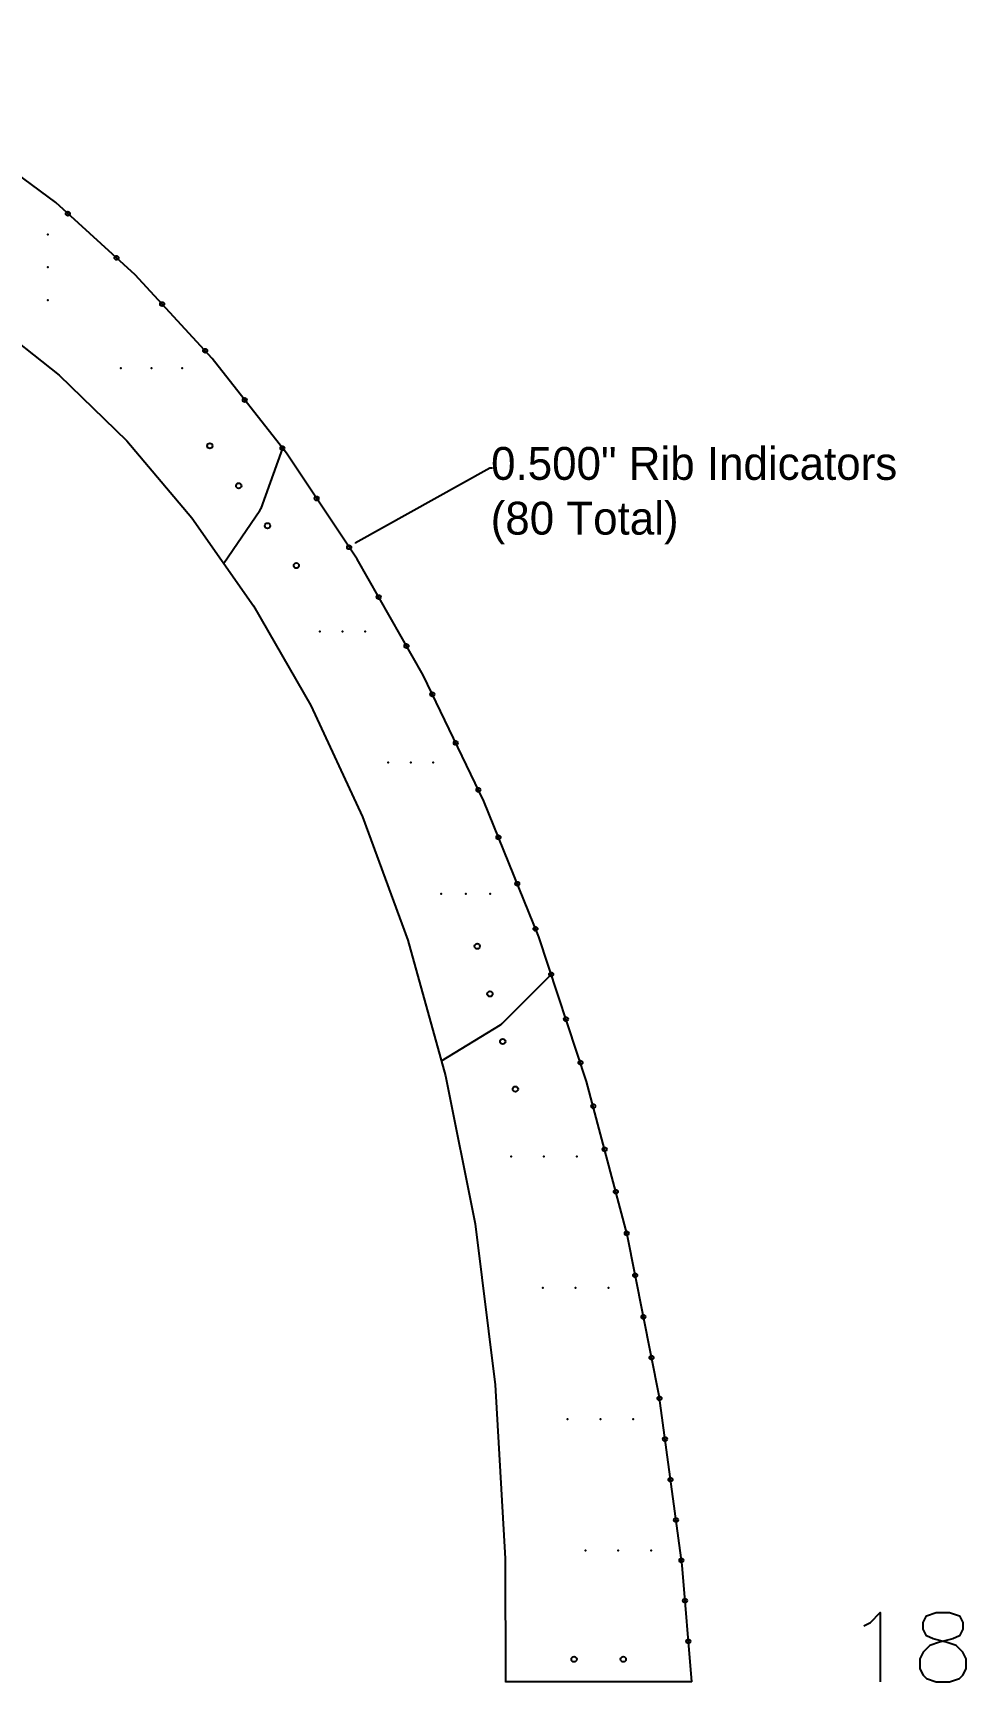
# Model space of a CAD drawing. Extents: x 2 to 380, y 1 to 306.
# Drawn here: x 231.3 to 345, y 104.4 to 305.3 of the extents above; entities that cross this region are included whole.
import ezdxf

# ---------------------------------------------------------------- set-up
doc = ezdxf.new("R2010")
doc.units = 0
doc.layers.get('0').update_dxf_attribs({"linetype": 'CONTINUOUS'})
for name, color, linetype in [('ANNOTATION', 7, 'CONTINUOUS'), ('DRILLING', 3, 'CONTINUOUS'), ('ENGRAVE', 4, 'CONTINUOUS'), ('RIB_INDICATION', 1, 'CONTINUOUS')]:
    doc.layers.add(name, color=color, linetype=linetype)

# ---------------------------------------------------------------- blocks, each defined once
blk = doc.blocks.new('*U183')
at = {"layer": 'ANNOTATION', "linetype": 'BYBLOCK'}
blk.add_line((286.93, 252.29), (287.29, 252.29), dxfattribs=at)
blk.add_lwpolyline([(270.56, 243.16), (286.93, 252.29)], dxfattribs=at)
at = {"layer": 'ANNOTATION'}
blk.add_solid([(270.58, 243.13), (270.4, 243.07), (270.55, 243.19)], dxfattribs=at)
for s, p in [('0.500" Rib Indicators', (287.1, 250.84)), ('(80 Total)', (287.05, 244.17))]:
    blk.add_text(s, height=4, dxfattribs=at).set_placement(p)
blk = doc.blocks.new('*U114')
at = {"layer": 'ENGRAVE'}
blk.add_point((0, 0), dxfattribs=at)
blk = doc.blocks.new('*U115')
at = {"layer": 'ENGRAVE', "color": 0, "linetype": 'BYBLOCK'}
for p in [(0, 0), (4, 0), (8, 0)]:
    blk.add_blockref('*U114', p, dxfattribs=at)
blk = doc.blocks.new('*U116')
at = {"layer": 'ENGRAVE'}
blk.add_point((0, 0), dxfattribs=at)
blk = doc.blocks.new('*U117')
at = {"layer": 'ENGRAVE', "color": 0, "linetype": 'BYBLOCK'}
for p in [(0, 0), (4, 0), (8, 0)]:
    blk.add_blockref('*U116', p, dxfattribs=at)
blk = doc.blocks.new('*U118')
at = {"layer": 'ENGRAVE'}
blk.add_point((0, 0), dxfattribs=at)
blk = doc.blocks.new('*U119')
at = {"layer": 'ENGRAVE', "color": 0, "linetype": 'BYBLOCK'}
for p in [(0, 0), (4, 0), (8, 0)]:
    blk.add_blockref('*U118', p, dxfattribs=at)
blk = doc.blocks.new('*U120')
at = {"layer": 'ENGRAVE'}
blk.add_point((0, 0), dxfattribs=at)
blk = doc.blocks.new('*U121')
at = {"layer": 'ENGRAVE', "color": 0, "linetype": 'BYBLOCK'}
for p in [(0, 0), (4, 0), (8, 0)]:
    blk.add_blockref('*U120', p, dxfattribs=at)
blk = doc.blocks.new('*U122')
at = {"layer": 'ENGRAVE'}
blk.add_point((0, 0), dxfattribs=at)
blk = doc.blocks.new('*U123')
at = {"layer": 'ENGRAVE', "color": 0, "linetype": 'BYBLOCK'}
for p in [(0, 0), (3, 0), (6, 0)]:
    blk.add_blockref('*U122', p, dxfattribs=at)
blk = doc.blocks.new('*U124')
at = {"layer": 'ENGRAVE'}
blk.add_point((0, 0), dxfattribs=at)
blk = doc.blocks.new('*U125')
at = {"layer": 'ENGRAVE', "color": 0, "linetype": 'BYBLOCK'}
for p in [(0, 0), (2.75, 0), (5.5, 0)]:
    blk.add_blockref('*U124', p, dxfattribs=at)
blk = doc.blocks.new('*U126')
at = {"layer": 'ENGRAVE'}
blk.add_point((0, 0), dxfattribs=at)
blk = doc.blocks.new('*U127')
at = {"layer": 'ENGRAVE', "color": 0, "linetype": 'BYBLOCK'}
for p in [(0, 0), (2.75, 0), (5.5, 0)]:
    blk.add_blockref('*U126', p, dxfattribs=at)
blk = doc.blocks.new('*U128')
at = {"layer": 'ENGRAVE'}
blk.add_point((0, 0), dxfattribs=at)
blk = doc.blocks.new('*U129')
at = {"layer": 'ENGRAVE', "color": 0, "linetype": 'BYBLOCK'}
for p in [(0, 0), (3.75, 0), (7.5, 0)]:
    blk.add_blockref('*U128', p, dxfattribs=at)
blk = doc.blocks.new('*U130')
at = {"layer": 'ENGRAVE'}
blk.add_point((0, 0), dxfattribs=at)
blk = doc.blocks.new('*U131')
at = {"layer": 'ENGRAVE', "color": 0, "linetype": 'BYBLOCK'}
for p in [(0, 0), (4, 0), (8, 0)]:
    blk.add_blockref('*U130', p, dxfattribs=at)

msp = doc.modelspace()

# ---------------------------------------------------------------- linework, layer by layer
for p, q in [((261.681, 254.699), (259.051, 247.352)), ((254.538, 240.679), (258.936, 247.125)), ((294.42, 190.594), (288.444, 184.619)), ((281.054, 180.057), (288.26, 184.473)), ((311.54, 104.423), (288.87, 104.423))]:
    msp.add_line(p, q)
for points in [[(311.54, 104.423), (310.364, 118.654), (307.57, 139.254), (303.665, 158.912), (298.742, 177.573), (292.897, 195.185), (286.223, 211.693), (278.814, 227.046), (270.766, 241.19), (262.173, 254.071), (253.128, 265.635), (243.726, 275.831), (234.063, 284.605), (224.231, 291.902), (214.325, 297.671), (204.44, 301.857), (194.671, 304.408), (185.112, 305.27)], [(185.112, 284.962), (192.724, 284.402), (200.739, 282.691), (209.042, 279.787), (217.511, 275.655), (226.027, 270.262), (234.469, 263.578), (242.719, 255.575), (250.658, 246.222), (258.168, 235.493), (265.132, 223.357), (271.431, 209.789), (276.947, 194.758), (281.562, 178.238), (285.157, 160.202), (287.611, 140.623), (288.809, 119.452), (288.87, 104.406)]]:
    msp.add_lwpolyline(points)
for points in [[(258.936, 247.125, 0), (258.937, 247.127, 0), (258.938, 247.128, 0), (258.939, 247.13, 0), (258.94, 247.132, 0), (258.941, 247.133, 0), (258.942, 247.135, 0), (258.944, 247.137, 0), (258.945, 247.138, 0), (258.946, 247.14, 0), (258.947, 247.142, 0), (258.948, 247.143, 0), (258.949, 247.145, 0), (258.95, 247.147, 0), (258.951, 247.148, 0), (258.952, 247.15, 0), (258.953, 247.152, 0), (258.954, 247.154, 0), (258.956, 247.155, 0), (258.957, 247.157, 0), (258.958, 247.159, 0), (258.959, 247.16, 0), (258.96, 247.162, 0), (258.961, 247.164, 0), (258.962, 247.165, 0), (258.963, 247.167, 0), (258.964, 247.169, 0), (258.965, 247.171, 0), (258.966, 247.172, 0), (258.967, 247.174, 0), (258.968, 247.176, 0), (258.969, 247.177, 0), (258.97, 247.179, 0), (258.971, 247.181, 0), (258.972, 247.183, 0), (258.973, 247.184, 0), (258.974, 247.186, 0), (258.975, 247.188, 0), (258.976, 247.19, 0), (258.977, 247.191, 0), (258.978, 247.193, 0), (258.979, 247.195, 0), (258.98, 247.197, 0), (258.981, 247.198, 0), (258.982, 247.2, 0), (258.983, 247.202, 0), (258.984, 247.204, 0), (258.985, 247.205, 0), (258.986, 247.207, 0), (258.987, 247.209, 0), (258.988, 247.211, 0), (258.989, 247.212, 0), (258.99, 247.214, 0), (258.991, 247.216, 0), (258.992, 247.218, 0), (258.993, 247.219, 0), (258.994, 247.221, 0), (258.995, 247.223, 0), (258.996, 247.225, 0), (258.997, 247.227, 0), (258.997, 247.228, 0), (258.998, 247.23, 0), (258.999, 247.232, 0), (259, 247.234, 0), (259.001, 247.236, 0), (259.002, 247.237, 0), (259.003, 247.239, 0), (259.004, 247.241, 0), (259.005, 247.243, 0), (259.006, 247.244, 0), (259.007, 247.246, 0), (259.007, 247.248, 0), (259.008, 247.25, 0), (259.009, 247.252, 0), (259.01, 247.254, 0), (259.011, 247.255, 0), (259.012, 247.257, 0), (259.013, 247.259, 0), (259.013, 247.261, 0), (259.014, 247.263, 0), (259.015, 247.264, 0), (259.016, 247.266, 0), (259.017, 247.268, 0), (259.018, 247.27, 0), (259.019, 247.272, 0), (259.019, 247.274, 0), (259.02, 247.275, 0), (259.021, 247.277, 0), (259.022, 247.279, 0), (259.023, 247.281, 0), (259.024, 247.283, 0), (259.024, 247.285, 0), (259.025, 247.286, 0), (259.026, 247.288, 0), (259.027, 247.29, 0), (259.028, 247.292, 0), (259.028, 247.294, 0), (259.029, 247.296, 0), (259.03, 247.297, 0), (259.031, 247.299, 0), (259.032, 247.301, 0), (259.032, 247.303, 0), (259.033, 247.305, 0), (259.034, 247.307, 0), (259.035, 247.309, 0), (259.035, 247.31, 0), (259.036, 247.312, 0), (259.037, 247.314, 0), (259.038, 247.316, 0), (259.038, 247.318, 0), (259.039, 247.32, 0), (259.04, 247.322, 0), (259.041, 247.323, 0), (259.041, 247.325, 0), (259.042, 247.327, 0), (259.043, 247.329, 0), (259.043, 247.331, 0), (259.044, 247.333, 0), (259.045, 247.335, 0), (259.046, 247.337, 0), (259.046, 247.338, 0), (259.047, 247.34, 0), (259.048, 247.342, 0), (259.048, 247.344, 0), (259.049, 247.346, 0), (259.05, 247.348, 0), (259.05, 247.35, 0), (259.051, 247.352, 0)], [(288.26, 184.473, 0), (288.261, 184.474, 0), (288.263, 184.475, 0), (288.264, 184.476, 0), (288.266, 184.477, 0), (288.268, 184.478, 0), (288.269, 184.479, 0), (288.271, 184.48, 0), (288.272, 184.481, 0), (288.274, 184.482, 0), (288.275, 184.483, 0), (288.277, 184.484, 0), (288.278, 184.485, 0), (288.28, 184.486, 0), (288.282, 184.487, 0), (288.283, 184.488, 0), (288.285, 184.489, 0), (288.286, 184.49, 0), (288.288, 184.491, 0), (288.289, 184.492, 0), (288.291, 184.493, 0), (288.292, 184.494, 0), (288.294, 184.495, 0), (288.296, 184.496, 0), (288.297, 184.497, 0), (288.299, 184.498, 0), (288.3, 184.499, 0), (288.302, 184.5, 0), (288.303, 184.501, 0), (288.305, 184.502, 0), (288.306, 184.503, 0), (288.308, 184.505, 0), (288.309, 184.506, 0), (288.311, 184.507, 0), (288.312, 184.508, 0), (288.314, 184.509, 0), (288.315, 184.51, 0), (288.317, 184.511, 0), (288.318, 184.512, 0), (288.32, 184.513, 0), (288.321, 184.514, 0), (288.323, 184.515, 0), (288.324, 184.516, 0), (288.326, 184.517, 0), (288.327, 184.519, 0), (288.329, 184.52, 0), (288.33, 184.521, 0), (288.332, 184.522, 0), (288.333, 184.523, 0), (288.335, 184.524, 0), (288.336, 184.525, 0), (288.338, 184.526, 0), (288.339, 184.527, 0), (288.341, 184.529, 0), (288.342, 184.53, 0), (288.344, 184.531, 0), (288.345, 184.532, 0), (288.347, 184.533, 0), (288.348, 184.534, 0), (288.35, 184.535, 0), (288.351, 184.536, 0), (288.353, 184.538, 0), (288.354, 184.539, 0), (288.355, 184.54, 0), (288.357, 184.541, 0), (288.358, 184.542, 0), (288.36, 184.543, 0), (288.361, 184.544, 0), (288.363, 184.546, 0), (288.364, 184.547, 0), (288.366, 184.548, 0), (288.367, 184.549, 0), (288.369, 184.55, 0), (288.37, 184.551, 0), (288.371, 184.553, 0), (288.373, 184.554, 0), (288.374, 184.555, 0), (288.376, 184.556, 0), (288.377, 184.557, 0), (288.379, 184.559, 0), (288.38, 184.56, 0), (288.381, 184.561, 0), (288.383, 184.562, 0), (288.384, 184.563, 0), (288.386, 184.565, 0), (288.387, 184.566, 0), (288.388, 184.567, 0), (288.39, 184.568, 0), (288.391, 184.569, 0), (288.393, 184.571, 0), (288.394, 184.572, 0), (288.395, 184.573, 0), (288.397, 184.574, 0), (288.398, 184.576, 0), (288.4, 184.577, 0), (288.401, 184.578, 0), (288.402, 184.579, 0), (288.404, 184.58, 0), (288.405, 184.582, 0), (288.407, 184.583, 0), (288.408, 184.584, 0), (288.409, 184.585, 0), (288.411, 184.587, 0), (288.412, 184.588, 0), (288.413, 184.589, 0), (288.415, 184.59, 0), (288.416, 184.592, 0), (288.418, 184.593, 0), (288.419, 184.594, 0), (288.42, 184.595, 0), (288.422, 184.597, 0), (288.423, 184.598, 0), (288.424, 184.599, 0), (288.426, 184.601, 0), (288.427, 184.602, 0), (288.428, 184.603, 0), (288.43, 184.604, 0), (288.431, 184.606, 0), (288.432, 184.607, 0), (288.434, 184.608, 0), (288.435, 184.61, 0), (288.436, 184.611, 0), (288.438, 184.612, 0), (288.439, 184.613, 0), (288.44, 184.615, 0), (288.442, 184.616, 0), (288.443, 184.617, 0), (288.444, 184.619, 0)]]:
    msp.add_polyline3d(points)
at = {"layer": 'ANNOTATION'}
msp.add_lwpolyline([(332.493, 111.255), (333.297, 111.657), (334.503, 112.862), (334.503, 104.423)], dxfattribs=at)
msp.add_lwpolyline([(341.335, 104.423), (342.942, 104.423), (344.148, 104.824), (344.55, 105.226), (344.952, 106.03), (344.952, 107.236), (344.55, 108.04), (343.746, 108.843), (342.541, 109.245), (340.933, 109.647), (340.129, 110.049), (339.727, 110.853), (339.727, 111.657), (340.129, 112.46), (341.335, 112.862), (342.942, 112.862), (344.148, 112.46), (344.55, 111.657), (344.55, 110.853), (344.148, 110.049), (343.344, 109.647), (341.737, 109.245), (340.531, 108.843), (339.727, 108.04), (339.325, 107.236), (339.325, 106.03), (339.727, 105.226), (340.129, 104.824)], close=True, dxfattribs=at)
at = {"layer": 'DRILLING'}
for centre in [(252.843, 254.987), (256.354, 250.121), (259.865, 245.256), (263.376, 240.39), (285.41, 194.02), (286.961, 188.224), (288.513, 182.428), (290.064, 176.632), (297.205, 107.173), (303.205, 107.173)]:
    msp.add_circle(centre, 0.323, dxfattribs=at)
at = {"layer": 'RIB_INDICATION'}
for centre in [(235.548, 283.256), (241.471, 277.879), (247.027, 272.251), (252.273, 266.563), (257.094, 260.564), (261.681, 254.699), (265.84, 248.573), (269.805, 242.63), (273.402, 236.558), (276.789, 230.605), (279.941, 224.712), (282.796, 218.795), (285.554, 213.08), (287.996, 207.307), (290.285, 201.644), (292.508, 196.147), (294.42, 190.594), (296.227, 185.152), (297.988, 179.844), (299.541, 174.545), (300.929, 169.283), (302.289, 164.127), (303.626, 159.058), (304.653, 153.938), (305.655, 148.893), (306.645, 143.911), (307.609, 138.97), (308.284, 133.994), (308.953, 129.056), (309.62, 124.143), (310.285, 119.238), (310.723, 114.308), (311.131, 109.374)]:
    msp.add_circle(centre, 0.25, dxfattribs=at)

# ---------------------------------------------------------------- block references
msp.add_blockref('*U183', (0, 0))
at = {"layer": 'ENGRAVE', "xscale": -1, "rotation": 90}
msp.add_blockref('*U131', (233.112, 280.74), dxfattribs=at)
at = {"layer": 'ENGRAVE', "xscale": -1}
for name, p in [('*U129', (249.485, 264.423)), ('*U127', (271.75, 232.385)), ('*U125', (280.054, 216.423)), ('*U123', (287.004, 200.423)), ('*U121', (297.536, 168.423)), ('*U119', (301.386, 152.423)), ('*U117', (304.422, 136.423)), ('*U115', (306.592, 120.423))]:
    msp.add_blockref(name, p, dxfattribs=at)

doc.saveas('drawing.dxf')
